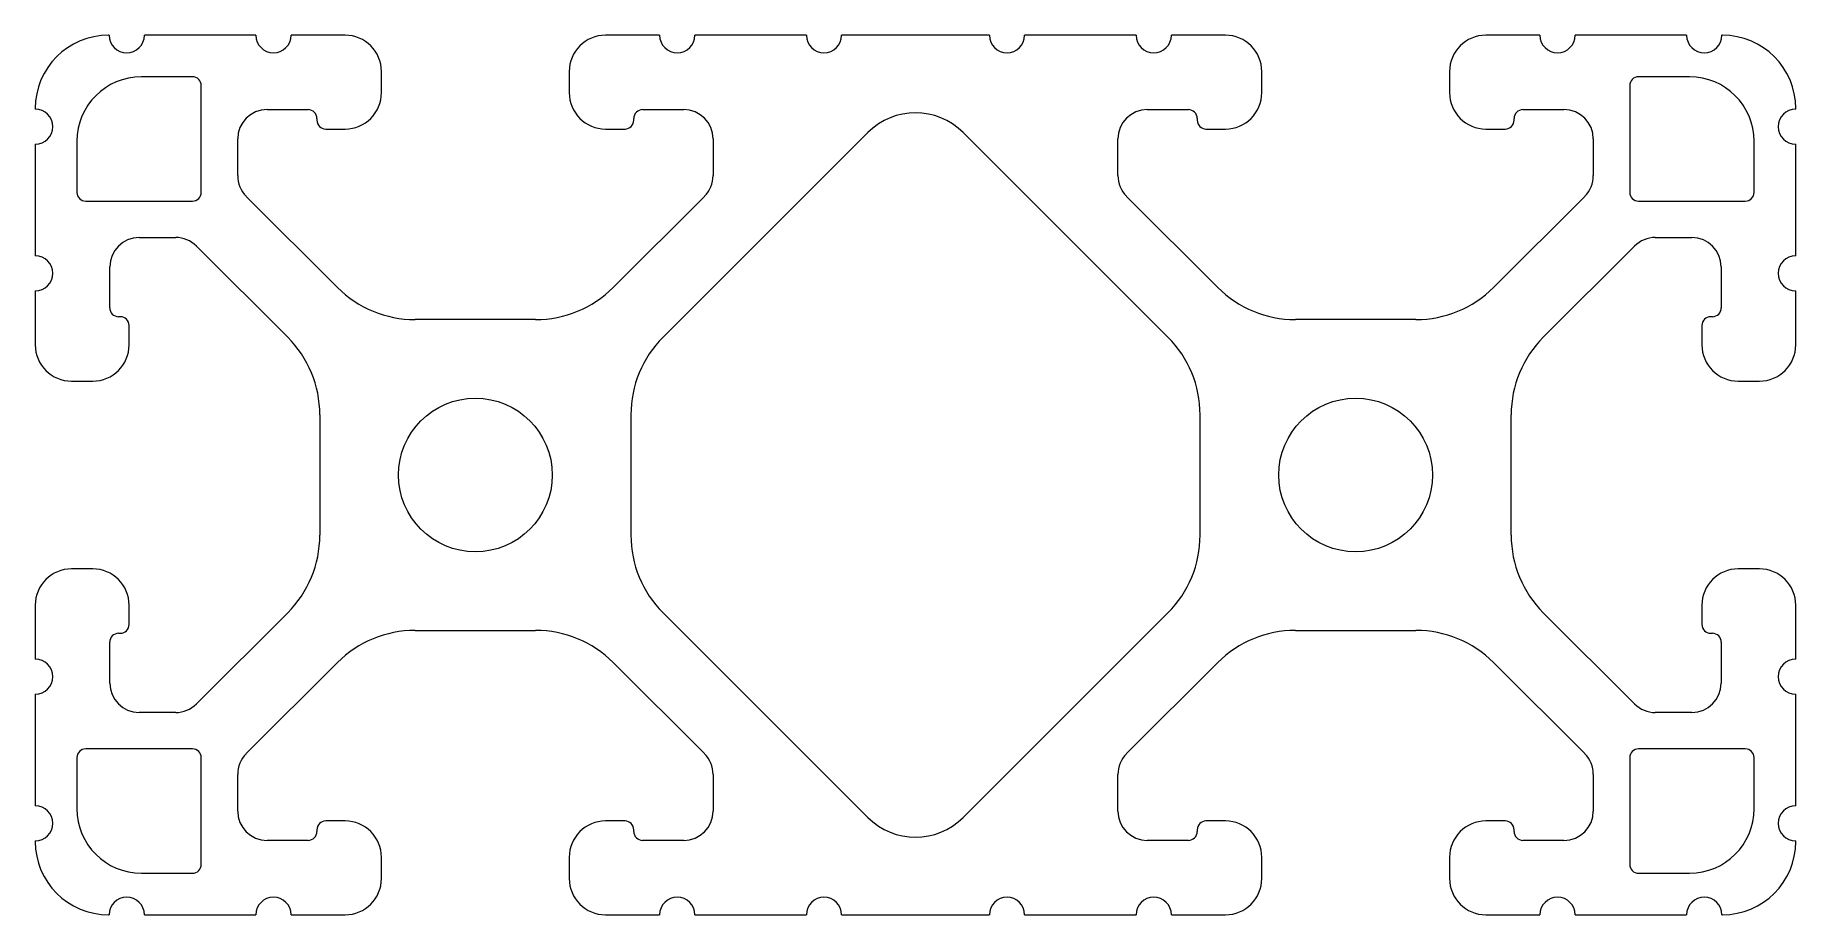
# Model space of a CAD drawing. Header units: inches. Extents: x -1.5 to 1.5, y -0.75 to 0.75.
import ezdxf

# ---------------------------------------------------------------- set-up
doc = ezdxf.new("R2010")
doc.units = ezdxf.units.IN
doc.header["$MEASUREMENT"] = 0

msp = doc.modelspace()

# ---------------------------------------------------------------- linework, layer by layer
at = {"color": 7, "linetype": 'Continuous', "lineweight": 15}
for p, q in [((-1.374, 0.75), (-1.375, 0.75)), ((-1.124, 0.75), (-1.314, 0.75)), ((-0.972, 0.75), (-1.064, 0.75)), ((-0.436, 0.75), (-0.528, 0.75)), ((-0.186, 0.75), (-0.376, 0.75)), ((0.126, 0.75), (-0.126, 0.75)), ((0.376, 0.75), (0.186, 0.75)), ((0.528, 0.75), (0.436, 0.75)), ((1.064, 0.75), (0.972, 0.75)), ((1.314, 0.75), (1.124, 0.75)), ((1.375, 0.75), (1.374, 0.75)), ((-1.232, 0.679), (-1.319, 0.679)), ((-1.217, 0.482), (-1.217, 0.664)), ((-0.91, 0.652), (-0.91, 0.688)), ((-0.59, 0.688), (-0.59, 0.652)), ((0.59, 0.652), (0.59, 0.688)), ((0.91, 0.688), (0.91, 0.652)), ((1.217, 0.664), (1.217, 0.482)), ((1.319, 0.679), (1.232, 0.679)), ((-1.5, 0.625), (-1.5, 0.624)), ((-1.105, 0.623), (-1.035, 0.623)), ((-1.02, 0.608), (-1.02, 0.605)), ((-0.48, 0.605), (-0.48, 0.608)), ((-0.465, 0.623), (-0.395, 0.623)), ((0.395, 0.623), (0.465, 0.623)), ((0.48, 0.608), (0.48, 0.605)), ((1.02, 0.605), (1.02, 0.608)), ((1.035, 0.623), (1.105, 0.623)), ((1.5, 0.624), (1.5, 0.625)), ((-1.155, 0.5106), (-1.155, 0.573)), ((-1.005, 0.59), (-0.972, 0.59)), ((-0.528, 0.59), (-0.495, 0.59)), ((-0.0813, 0.5838), (-0.4302, 0.2349)), ((-0.345, 0.573), (-0.345, 0.5106)), ((0.4302, 0.2349), (0.0813, 0.5838)), ((0.345, 0.5106), (0.345, 0.573)), ((0.495, 0.59), (0.528, 0.59)), ((0.972, 0.59), (1.005, 0.59)), ((1.155, 0.573), (1.155, 0.5106)), ((-1.5, 0.564), (-1.5, 0.374)), ((-1.429, 0.569), (-1.429, 0.482)), ((1.429, 0.482), (1.429, 0.569)), ((1.5, 0.374), (1.5, 0.564)), ((-1.414, 0.467), (-1.232, 0.467)), ((-0.9849, 0.3198), (-1.1404, 0.4752)), ((-0.3596, 0.4752), (-0.5151, 0.3198)), ((0.5151, 0.3198), (0.3596, 0.4752)), ((1.1404, 0.4752), (0.9849, 0.3198)), ((1.232, 0.467), (1.414, 0.467)), ((-1.323, 0.405), (-1.2606, 0.405)), ((-1.2252, 0.3904), (-1.0698, 0.2349)), ((1.0698, 0.2349), (1.2252, 0.3904)), ((1.2606, 0.405), (1.323, 0.405)), ((-1.373, 0.285), (-1.373, 0.355)), ((1.373, 0.355), (1.373, 0.285)), ((-1.5, 0.314), (-1.5, 0.222)), ((1.5, 0.222), (1.5, 0.314)), ((-1.355, 0.27), (-1.358, 0.27)), ((1.358, 0.27), (1.355, 0.27)), ((-1.34, 0.222), (-1.34, 0.255)), ((-0.6473, 0.265), (-0.8527, 0.265)), ((0.8527, 0.265), (0.6473, 0.265)), ((1.34, 0.255), (1.34, 0.222)), ((-1.438, 0.16), (-1.402, 0.16)), ((1.402, 0.16), (1.438, 0.16)), ((-1.015, 0.1027), (-1.015, -0.1027)), ((-0.485, 0.1027), (-0.485, -0.1027)), ((0.485, -0.1027), (0.485, 0.1027)), ((1.015, -0.1027), (1.015, 0.1027)), ((-1.402, -0.16), (-1.438, -0.16)), ((1.438, -0.16), (1.402, -0.16)), ((-1.5, -0.222), (-1.5, -0.314)), ((-1.34, -0.255), (-1.34, -0.222)), ((-1.0698, -0.2349), (-1.2252, -0.3904)), ((-0.4302, -0.2349), (-0.0813, -0.5838)), ((0.0813, -0.5838), (0.4302, -0.2349)), ((1.2252, -0.3904), (1.0698, -0.2349)), ((1.34, -0.222), (1.34, -0.255)), ((1.5, -0.314), (1.5, -0.222)), ((-0.8527, -0.265), (-0.6473, -0.265)), ((0.6473, -0.265), (0.8527, -0.265)), ((-1.373, -0.355), (-1.373, -0.285)), ((-1.358, -0.27), (-1.355, -0.27)), ((1.355, -0.27), (1.358, -0.27)), ((1.373, -0.285), (1.373, -0.355)), ((-1.1404, -0.4752), (-0.9849, -0.3198)), ((-0.5151, -0.3198), (-0.3596, -0.4752)), ((0.3596, -0.4752), (0.5151, -0.3198)), ((0.9849, -0.3198), (1.1404, -0.4752)), ((-1.5, -0.374), (-1.5, -0.564)), ((1.5, -0.564), (1.5, -0.374)), ((-1.2606, -0.405), (-1.323, -0.405)), ((1.323, -0.405), (1.2606, -0.405)), ((-1.232, -0.467), (-1.414, -0.467)), ((1.414, -0.467), (1.232, -0.467)), ((-1.429, -0.482), (-1.429, -0.569)), ((-1.217, -0.664), (-1.217, -0.482)), ((1.217, -0.482), (1.217, -0.664)), ((1.429, -0.569), (1.429, -0.482)), ((-1.155, -0.573), (-1.155, -0.5106)), ((-0.345, -0.5106), (-0.345, -0.573)), ((0.345, -0.573), (0.345, -0.5106)), ((1.155, -0.5106), (1.155, -0.573)), ((-0.972, -0.59), (-1.005, -0.59)), ((-0.495, -0.59), (-0.528, -0.59)), ((0.528, -0.59), (0.495, -0.59)), ((1.005, -0.59), (0.972, -0.59)), ((-1.5, -0.624), (-1.5, -0.625)), ((-1.035, -0.623), (-1.105, -0.623)), ((-1.02, -0.605), (-1.02, -0.608)), ((-0.48, -0.608), (-0.48, -0.605)), ((-0.395, -0.623), (-0.465, -0.623)), ((0.465, -0.623), (0.395, -0.623)), ((0.48, -0.605), (0.48, -0.608)), ((1.02, -0.608), (1.02, -0.605)), ((1.105, -0.623), (1.035, -0.623)), ((1.5, -0.625), (1.5, -0.624)), ((-0.91, -0.688), (-0.91, -0.652)), ((-0.59, -0.652), (-0.59, -0.688)), ((0.59, -0.688), (0.59, -0.652)), ((0.91, -0.652), (0.91, -0.688)), ((-1.319, -0.679), (-1.232, -0.679)), ((1.232, -0.679), (1.319, -0.679)), ((-1.375, -0.75), (-1.374, -0.75)), ((-1.314, -0.75), (-1.124, -0.75)), ((-1.064, -0.75), (-0.972, -0.75)), ((-0.528, -0.75), (-0.436, -0.75)), ((-0.376, -0.75), (-0.186, -0.75)), ((-0.126, -0.75), (0.126, -0.75)), ((0.186, -0.75), (0.376, -0.75)), ((0.436, -0.75), (0.528, -0.75)), ((0.972, -0.75), (1.064, -0.75)), ((1.124, -0.75), (1.314, -0.75)), ((1.374, -0.75), (1.375, -0.75))]:
    msp.add_line(p, q, dxfattribs=at)
for centre in [(-0.75, 0), (0.75, 0)]:
    msp.add_circle(centre, 0.131, dxfattribs=at)
for centre, radius, start, end in [((-1.344, 0.75), 0.03, 180, 0), ((-1.094, 0.75), 0.03, 180, 0), ((-0.972, 0.688), 0.062, 0, 90), ((-0.406, 0.75), 0.03, 180, 0), ((-0.156, 0.75), 0.03, 180, 0), ((0.156, 0.75), 0.03, 180, 0), ((0.406, 0.75), 0.03, 180, 0), ((0.528, 0.688), 0.062, 0, 90), ((1.094, 0.75), 0.03, 180, 0), ((1.344, 0.75), 0.03, 180, 0), ((1.375, 0.625), 0.125, 0, 90), ((-1.375, 0.625), 0.125, 90, 180), ((-0.528, 0.688), 0.062, 90, 180), ((0.972, 0.688), 0.062, 90, 180), ((-1.319, 0.569), 0.11, 90, 180), ((-1.232, 0.664), 0.015, 0, 90), ((1.232, 0.664), 0.015, 90, 180), ((1.319, 0.569), 0.11, 0, 90), ((-0.972, 0.652), 0.062, 270, 0), ((-0.528, 0.652), 0.062, 180, 270), ((0.528, 0.652), 0.062, 270, 0), ((0.972, 0.652), 0.062, 180, 270), ((-1.5, 0.594), 0.03, 270, 90), ((-1.105, 0.573), 0.05, 90, 180), ((-1.035, 0.608), 0.015, 0, 90), ((-1.005, 0.605), 0.015, 180, 270), ((-0.495, 0.605), 0.015, 270, 0), ((-0.465, 0.608), 0.015, 90, 180), ((-0.395, 0.573), 0.05, 0, 90), ((0, 0.5025), 0.115, 45, 135), ((0.395, 0.573), 0.05, 90, 180), ((0.465, 0.608), 0.015, 0, 90), ((0.495, 0.605), 0.015, 180, 270), ((1.005, 0.605), 0.015, 270, 0), ((1.035, 0.608), 0.015, 90, 180), ((1.105, 0.573), 0.05, 0, 90), ((1.5, 0.594), 0.03, 90, 270), ((-1.105, 0.5106), 0.05, 180, 225), ((-0.395, 0.5106), 0.05, 315, 0), ((0.395, 0.5106), 0.05, 180, 225), ((1.105, 0.5106), 0.05, 315, 0), ((-1.414, 0.482), 0.015, 180, 270), ((-1.232, 0.482), 0.015, 270, 0), ((1.232, 0.482), 0.015, 180, 270), ((1.414, 0.482), 0.015, 270, 0), ((-1.323, 0.355), 0.05, 90, 180), ((-1.2606, 0.355), 0.05, 45, 90), ((1.2606, 0.355), 0.05, 90, 135), ((1.323, 0.355), 0.05, 0, 90), ((-1.5, 0.344), 0.03, 270, 90), ((1.5, 0.344), 0.03, 90, 270), ((-0.8527, 0.452), 0.187, 225, 270), ((-0.6473, 0.452), 0.187, 270, 315), ((0.6473, 0.452), 0.187, 225, 270), ((0.8527, 0.452), 0.187, 270, 315), ((-1.358, 0.285), 0.015, 180, 270), ((-1.355, 0.255), 0.015, 0, 90), ((1.355, 0.255), 0.015, 90, 180), ((1.358, 0.285), 0.015, 270, 0), ((-1.438, 0.222), 0.062, 180, 270), ((-1.402, 0.222), 0.062, 270, 0), ((-1.202, 0.1027), 0.187, 0, 45), ((-0.298, 0.1027), 0.187, 135, 180), ((0.298, 0.1027), 0.187, 0, 45), ((1.202, 0.1027), 0.187, 135, 180), ((1.402, 0.222), 0.062, 180, 270), ((1.438, 0.222), 0.062, 270, 0), ((-1.202, -0.1027), 0.187, 315, 0), ((-0.298, -0.1027), 0.187, 180, 225), ((0.298, -0.1027), 0.187, 315, 0), ((1.202, -0.1027), 0.187, 180, 225), ((-1.438, -0.222), 0.062, 90, 180), ((-1.402, -0.222), 0.062, 0, 90), ((1.402, -0.222), 0.062, 90, 180), ((1.438, -0.222), 0.062, 0, 90), ((-1.358, -0.285), 0.015, 90, 180), ((-1.355, -0.255), 0.015, 270, 0), ((-0.8527, -0.452), 0.187, 90, 135), ((-0.6473, -0.452), 0.187, 45, 90), ((0.6473, -0.452), 0.187, 90, 135), ((0.8527, -0.452), 0.187, 45, 90), ((1.355, -0.255), 0.015, 180, 270), ((1.358, -0.285), 0.015, 0, 90), ((-1.5, -0.344), 0.03, 270, 90), ((1.5, -0.344), 0.03, 90, 270), ((-1.323, -0.355), 0.05, 180, 270), ((1.323, -0.355), 0.05, 270, 0), ((-1.2606, -0.355), 0.05, 270, 315), ((1.2606, -0.355), 0.05, 225, 270), ((-1.414, -0.482), 0.015, 90, 180), ((-1.232, -0.482), 0.015, 0, 90), ((-1.105, -0.5106), 0.05, 135, 180), ((-0.395, -0.5106), 0.05, 0, 45), ((0.395, -0.5106), 0.05, 135, 180), ((1.105, -0.5106), 0.05, 0, 45), ((1.232, -0.482), 0.015, 90, 180), ((1.414, -0.482), 0.015, 0, 90), ((-1.5, -0.594), 0.03, 270, 90), ((-1.319, -0.569), 0.11, 180, 270), ((1.319, -0.569), 0.11, 270, 0), ((1.5, -0.594), 0.03, 90, 270), ((-1.105, -0.573), 0.05, 180, 270), ((-1.005, -0.605), 0.015, 90, 180), ((-0.972, -0.652), 0.062, 0, 90), ((-0.528, -0.652), 0.062, 90, 180), ((-0.495, -0.605), 0.015, 0, 90), ((-0.395, -0.573), 0.05, 270, 0), ((0, -0.5025), 0.115, 225, 315), ((0.395, -0.573), 0.05, 180, 270), ((0.495, -0.605), 0.015, 90, 180), ((0.528, -0.652), 0.062, 0, 90), ((0.972, -0.652), 0.062, 90, 180), ((1.005, -0.605), 0.015, 0, 90), ((1.105, -0.573), 0.05, 270, 0), ((-1.375, -0.625), 0.125, 180, 270), ((-1.035, -0.608), 0.015, 270, 0), ((-0.465, -0.608), 0.015, 180, 270), ((0.465, -0.608), 0.015, 270, 0), ((1.035, -0.608), 0.015, 180, 270), ((1.375, -0.625), 0.125, 270, 0), ((-1.232, -0.664), 0.015, 270, 0), ((-0.972, -0.688), 0.062, 270, 0), ((-0.528, -0.688), 0.062, 180, 270), ((0.528, -0.688), 0.062, 270, 0), ((0.972, -0.688), 0.062, 180, 270), ((1.232, -0.664), 0.015, 180, 270), ((-0.406, -0.75), 0.03, 0, 180), ((-0.156, -0.75), 0.03, 0, 180), ((1.094, -0.75), 0.03, 0, 180), ((1.344, -0.75), 0.03, 0, 180), ((-1.344, -0.75), 0.03, 0, 180), ((-1.094, -0.75), 0.03, 0, 180), ((0.156, -0.75), 0.03, 0, 180), ((0.406, -0.75), 0.03, 0, 180)]:
    msp.add_arc(centre, radius, start, end, dxfattribs=at)

doc.saveas('drawing.dxf')
